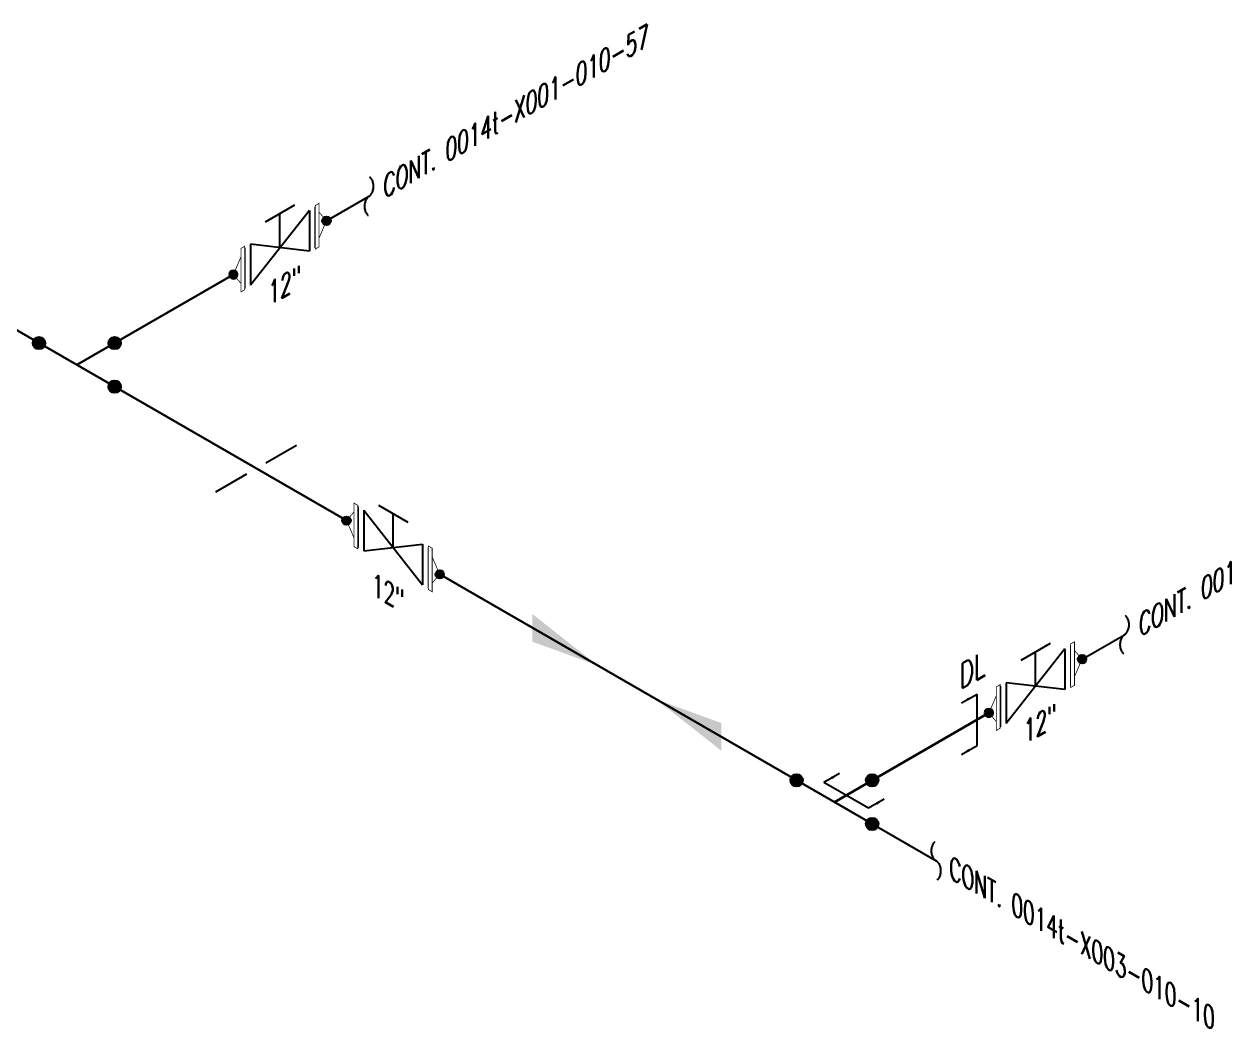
# Model space of a CAD drawing. Header units: inches. Extents: x 0.1 to 17.4, y 0.1 to 11.4.
# Drawn here: x 7.91 to 13.44, y 2.92 to 7.54 of the extents above; entities that cross this region are included whole.
import ezdxf

# ---------------------------------------------------------------- set-up
doc = ezdxf.new("R2010")
doc.units = ezdxf.units.IN
doc.header["$MEASUREMENT"] = 0
doc.linetypes.add('HIDDEN2', pattern=[0.1875, 0.125, -0.0625])
for name, color, linetype in [('3', 1, 'Continuous'), ('COMP', 1, 'Continuous'), ('Continuation', 7, 'Continuous'), ('DL', 20, 'Continuous'), ('FITTINGS', 4, 'Continuous'), ('FLOW', 1, 'Continuous'), ('PIPE-ANNO', 150, 'HIDDEN2'), ('TEXT', 7, 'Continuous'), ('UNAS.PIPE', 251, 'Continuous'), ('WELD POINTS', 41, 'Continuous'), ('Welds', 7, 'Continuous')]:
    doc.layers.add(name, color=color, linetype=linetype)
doc.layers.add('PIPE', color=7, linetype='Continuous', lineweight=30)
doc.styles.add('ISO30', font='simplex.shx', dxfattribs={"width": 0.85, "oblique": 30, "height": 0.075})
doc.styles.add('PART_Standard', font='romans', dxfattribs={"width": 0.8, "height": 0.09})
doc.styles.add('Richmond', font='arial.ttf')
doc.dimstyles.new('Richmond', dxfattribs={"dimtxt": 0.18, "dimasz": 0.18, "dimexe": 0.18, "dimexo": 0.0625, "dimgap": 0.09, "dimtad": 0, "dimtih": 1, "dimtoh": 1, "dimdec": 4, "dimzin": 0, "dimdsep": 46, "dimtxsty": 'Richmond', "dimcen": 0.09, "dimadec": 0, "dimazin": 0, "dimtfac": 1, "dimtdec": 4, "dimtofl": 0, "dimtmove": 0, "dimatfit": 3, "dimfxl": 1, "dimtolj": 1, "dimtzin": 0, "dimarcsym": 0})

# ---------------------------------------------------------------- blocks, each defined once
blk = doc.blocks.new('1_Cont_330')
at = {"layer": 'Continuation', "style": 'PART_Standard', "oblique": 330, "width": 0.8}
blk.add_attdef('CONT.', (0, 0), '', height=0.09, rotation=330, dxfattribs=at)
blk = doc.blocks.new('1_BREAK-PIPE_PIPE_00')
at = {"color": 0, "linetype": 'ByBlock', "lineweight": -2}
for centre, major_axis in [((-0.03, 0.092), (0, -0.101)), ((0.03, -0.092), (0, 0.101))]:
    blk.add_ellipse(centre, major_axis=major_axis, ratio=0.711978, start_param=0.427466, end_param=3.141593, dxfattribs=at)
blk = doc.blocks.new('1_Tilde_00')
at = {"layer": 'PIPE-ANNO', "xscale": -0.5000000000000001, "yscale": 0.5, "zscale": 0.5}
blk.add_blockref('1_BREAK-PIPE_PIPE_00', (0, 0), dxfattribs=at)
blk = doc.blocks.new('2_WELD_SINGLE_00')
at = {"linetype": 'ByBlock', "lineweight": -2}
h = blk.add_hatch(color=0, dxfattribs=at)
edge = h.paths.add_edge_path()
edge.add_arc((0, 0), 0.0286, 0, 360)
at = {"color": 0, "linetype": 'ByBlock', "lineweight": -2}
blk.add_circle((0, 0), 0.0286, dxfattribs=at)
blk = doc.blocks.new('*U83')
at = {"layer": 'WELD POINTS'}
for p, rotation in [((-0.174, 0.1004), 59.99999999999996), ((0.174, 0.1004), 119.9999999999991), ((0.174, -0.1004), 150)]:
    blk.add_blockref('2_WELD_SINGLE_00', p, dxfattribs=dict(at, rotation=rotation))
blk = doc.blocks.new('1_Cont_30')
at = {"layer": 'Continuation', "style": 'PART_Standard', "oblique": 30, "width": 0.8}
blk.add_attdef('CONT', (0, 0), '', height=0.09, rotation=30, dxfattribs=at)
blk = doc.blocks.new('3_VALVE_FLANGE_GATE_30')
at = {"color": 0, "linetype": 'ByBlock', "lineweight": -2}
blk.add_wipeout([(-0.1624, -0.1875), (-0.1353, -0.1719), (0, 0), (0.1353, -0.0156), (0.1624, 0), (0.1624, 0.1875), (0.1353, 0.1719), (0, 0), (-0.1353, 0.0156), (-0.1624, 0)], dxfattribs=at)
for p, q in [((0.1353, 0.1719), (-0.1353, -0.1719)), ((0.0677, 0.1953), (-0.0677, 0.1172)), ((0.1353, 0.1719), (0.1353, -0.0156)), ((0.1624, 0.1875), (0.1624, 0)), ((0, 0), (0, 0.1563)), ((-0.1624, 0), (-0.1624, -0.1875)), ((-0.1353, 0.0156), (-0.1353, -0.1719)), ((0.1353, -0.0156), (-0.1353, 0.0156))]:
    blk.add_line(p, q, dxfattribs=at)
blk = doc.blocks.new('AM9A04')
at = {"linetype": 'Continuous', "const_width": 0.01}
blk.add_lwpolyline([(0, -0.289), (0, 0.289), (-0.05, 0.318), (-0.05, -0.26)], close=True, dxfattribs=at)
at = {"const_width": 0.01}
blk.add_lwpolyline([(-0.05, -0.144), (-0.15, 0.087), (-0.05, 0.202)], dxfattribs=at)
blk = doc.blocks.new('A09')
at = {"layer": 'Welds'}
h = blk.add_hatch(color=256, dxfattribs=at)
h.dxf.hatch_style = 1
h.paths.add_polyline_path([(-0.03, 0, 1), (0.03, 0, 1)])
blk.add_circle((0, 0), 0.03, dxfattribs=at)
blk = doc.blocks.new('*U82')
blk.add_wipeout([(0.052, -0.03), (0.0173, -0.07), (0.0173, -0.1101), (0, -0.1001), (0, 0.1001), (0.0173, 0.0901), (0.0173, 0.05)]).dxf.layer = 'COMP'
at = {"layer": '3', "xscale": 0.65, "yscale": 0.65, "zscale": 0.65}
blk.add_blockref('A09', (0.052, -0.03), dxfattribs=at)
at = {"layer": 'COMP', "xscale": 0.3466300616258731, "yscale": 0.3466300616258731, "zscale": 0.3466300616258731, "rotation": 180}
blk.add_blockref('AM9A04', (0, 0), dxfattribs=at)
blk = doc.blocks.new('1_Text_30')
at = {"layer": 'TEXT', "style": 'PART_Standard', "oblique": 30, "width": 0.8}
blk.add_attdef('TEXT', (0, 0), '', height=0.09, rotation=30, dxfattribs=at)
blk = doc.blocks.new('1_ARROW_FLOW_30')
at = {"color": 0, "linetype": 'ByBlock'}
blk.add_solid([(-0.15, -0.1505), (0.15, 0.0866), (-0.15, -0.0227)], dxfattribs=at)
blk = doc.blocks.new('1_Text_330')
at = {"layer": 'TEXT', "style": 'PART_Standard', "oblique": 330, "width": 0.8}
blk.add_attdef('3/4"', (0, 0), '', height=0.09, rotation=330, dxfattribs=at)
blk = doc.blocks.new('4_SUPPORT_I-BEAM_30')
at = {"color": 0, "linetype": 'ByBlock', "lineweight": -2}
for p, q in [((-0.0435, 0.0251), (-0.1857, 0.1072)), ((0.1857, -0.1072), (0.0435, -0.0251))]:
    blk.add_line(p, q, dxfattribs=at)
blk = doc.blocks.new('DL_30')
at = {"layer": 'DL', "style": 'ISO30', "oblique": 30, "width": 0.85}
blk.add_text('DL', height=0.1, rotation=30, dxfattribs=at).set_placement((-0.2098, 0.0365))
blk = doc.blocks.new('*U86')
at = {"color": 20, "linetype": 'ByBlock', "ltscale": 0.7}
blk.add_line((0.0541, 0.1498), (0.0541, -0.0873), dxfattribs=at)
for points in [[(0.1257, 0.191), (0.0541, 0.1498)], [(0.1257, -0.0459), (0.0541, -0.0873)]]:
    blk.add_leader(points, dimstyle='Richmond', override={"dimasz": 0.04, "dimgap": 0.09, "dimtad": 0}, dxfattribs=at)
blk = doc.blocks.new('*U92')
at = {"layer": 'DL', "color": 20, "linetype": 'ByBlock', "ltscale": 0.7}
blk.add_line((-0.1026, 0.1218), (0.1026, 0.0032), dxfattribs=at)
for points in [[(-0.1026, 0.2044), (-0.1026, 0.1218)], [(0.1026, 0.0858), (0.1026, 0.0032)]]:
    blk.add_leader(points, dimstyle='Richmond', override={"dimasz": 0.04, "dimgap": 0.09, "dimtad": 0}, dxfattribs=at)

msp = doc.modelspace()

# ---------------------------------------------------------------- linework, layer by layer
at = {"layer": 'PIPE'}
for p, q in [((11.8171, 3.8603), (6.2414, 7.0795)), ((8.1574, 5.9733), (8.8776, 6.389)), ((11.6432, 3.9608), (12.354, 4.3712))]:
    msp.add_line(p, q, dxfattribs=at)
at = {"layer": 'UNAS.PIPE'}
for p, q in [((9.3063, 6.6366), (9.5018, 6.7494)), ((12.7827, 4.6187), (12.9782, 4.7316)), ((11.8171, 3.8603), (12.1113, 3.6905))]:
    msp.add_line(p, q, dxfattribs=at)

# ---------------------------------------------------------------- block references
msp.add_blockref('1_Tilde_00', (12.1113, 3.6905))
at = {"layer": 'Continuation'}
for name, p, values in [('1_Cont_30', (9.5686, 6.738), {'CONT': 'CONT. 0014t-X001-010-57'}), ('1_Cont_30', (13.045, 4.7201), {'CONT': 'CONT. 0014t-X002-010-11'}), ('1_Cont_330', (12.1719, 3.6124), {'CONT.': 'CONT. 0014t-X003-010-10'})]:
    msp.add_blockref(name, p, dxfattribs=at).add_auto_attribs(values)
at = {"layer": 'DL', "rotation": 180}
msp.add_blockref('*U86', (12.354, 4.3712), dxfattribs=at)
at = {"layer": 'DL', "xscale": -1, "rotation": 300.0000000000001}
msp.add_blockref('*U92', (11.6432, 3.9608), dxfattribs=at)
at = {"layer": 'FITTINGS', "xscale": -1}
msp.add_blockref('4_SUPPORT_I-BEAM_30', (8.9829, 5.4967), dxfattribs=at)
at = {"layer": 'FLOW', "yscale": -1}
msp.add_blockref('1_ARROW_FLOW_30', (10.4026, 4.677), dxfattribs=at)
at = {"layer": 'FLOW', "xscale": -1}
msp.add_blockref('1_ARROW_FLOW_30', (10.9731, 4.3476), dxfattribs=at)
at = {"layer": 'PIPE-ANNO', "xscale": -1}
for p in [(9.5018, 6.7494), (12.9782, 4.7316)]:
    msp.add_blockref('1_Tilde_00', p, dxfattribs=at)
at = {"layer": 'UNAS.PIPE'}
msp.add_blockref('3_VALVE_FLANGE_GATE_30', (12.5684, 4.4949), dxfattribs=at)
at = {"layer": 'WELD POINTS'}
for p in [(8.1574, 5.9733), (11.6432, 3.9608)]:
    msp.add_blockref('*U83', p, dxfattribs=at)

# ---------------------------------------------------------------- next in the draw order: block references
at = {"layer": 'COMP', "ltscale": 0.65, "xscale": -1}
msp.add_blockref('*U82', (12.406, 4.4012), dxfattribs=at)
at = {"layer": 'FITTINGS', "xscale": -1}
msp.add_blockref('3_VALVE_FLANGE_GATE_30', (9.6129, 5.133), dxfattribs=at)
at = {"layer": 'TEXT'}
ref = msp.add_blockref('1_Text_30', (12.5157, 4.2278), dxfattribs=at)
ref.add_attrib('TEXT', '12"', (12.5157, 4.2278), dxfattribs={"layer": 'UNAS.PIPE', "height": 0.09, "rotation": 30, "style": 'PART_Standard', "oblique": 30, "width": 0.8})
at = {"layer": 'UNAS.PIPE'}
msp.add_blockref('3_VALVE_FLANGE_GATE_30', (9.092, 6.5128), dxfattribs=at)

# ---------------------------------------------------------------- next in the draw order: wipeouts: each hides what was drawn before it
msp.add_wipeout([(12.7827, 4.6187), (12.7481, 4.6587), (12.7481, 4.6987), (12.7307, 4.6887), (12.7307, 4.4886), (12.7481, 4.4986), (12.7481, 4.5386)]).dxf.layer = 'UNAS.PIPE'

# ---------------------------------------------------------------- next in the draw order: hatches: boundary and pattern name
h = msp.add_hatch(color=256, dxfattribs=at)
h.dxf.hatch_style = 1
h.paths.add_polyline_path([(12.8022, 4.6187, 1), (12.7632, 4.6187, 1)])

# ---------------------------------------------------------------- next in the draw order: linework, layer by layer
msp.add_circle((12.7827, 4.6187), 0.0195, dxfattribs=at)

# ---------------------------------------------------------------- next in the draw order: block references
at = {"layer": 'COMP', "ltscale": 0.65, "xscale": -1}
msp.add_blockref('*U82', (8.9296, 6.4191), dxfattribs=at)
at = {"layer": 'COMP', "ltscale": 0.65, "rotation": 180}
msp.add_blockref('*U82', (9.4505, 5.2267), dxfattribs=at)
at = {"layer": 'COMP', "ltscale": 0.65}
msp.add_blockref('*U82', (9.7752, 5.0392), dxfattribs=at)
at = {"layer": 'DL'}
msp.add_blockref('DL_30', (12.4295, 4.4409), dxfattribs=at)
at = {"layer": 'TEXT'}
ref = msp.add_blockref('1_Text_30', (9.0393, 6.2456), dxfattribs=at)
ref.add_attrib('TEXT', '12"', (9.0393, 6.2456), dxfattribs={"layer": 'UNAS.PIPE', "height": 0.09, "rotation": 30, "style": 'PART_Standard', "oblique": 30, "width": 0.8})
msp.add_blockref('1_Text_330', (9.5155, 4.9163), dxfattribs=at).add_auto_attribs({'3/4"': '12"'})
at = {"layer": 'UNAS.PIPE', "xscale": -0.3466300616258731, "yscale": 0.3466300616258731, "zscale": 0.3466300616258731}
msp.add_blockref('AM9A04', (12.7307, 4.5887), dxfattribs=at)

# ---------------------------------------------------------------- next in the draw order: wipeouts: each hides what was drawn before it
msp.add_wipeout([(9.3063, 6.6366), (9.2717, 6.6766), (9.2717, 6.7166), (9.2543, 6.7066), (9.2543, 6.5065), (9.2717, 6.5165), (9.2717, 6.5565)]).dxf.layer = 'UNAS.PIPE'

# ---------------------------------------------------------------- next in the draw order: hatches: boundary and pattern name
at = {"layer": 'UNAS.PIPE'}
h = msp.add_hatch(color=256, dxfattribs=at)
h.dxf.hatch_style = 1
h.paths.add_polyline_path([(9.3258, 6.6366, 1), (9.2868, 6.6366, 1)])

# ---------------------------------------------------------------- next in the draw order: linework, layer by layer
msp.add_circle((9.3063, 6.6366), 0.0195, dxfattribs=at)

# ---------------------------------------------------------------- next in the draw order: block references
at = {"layer": 'UNAS.PIPE', "xscale": -0.3466300616258731, "yscale": 0.3466300616258731, "zscale": 0.3466300616258731}
msp.add_blockref('AM9A04', (9.2543, 6.6066), dxfattribs=at)

doc.saveas('drawing.dxf')
